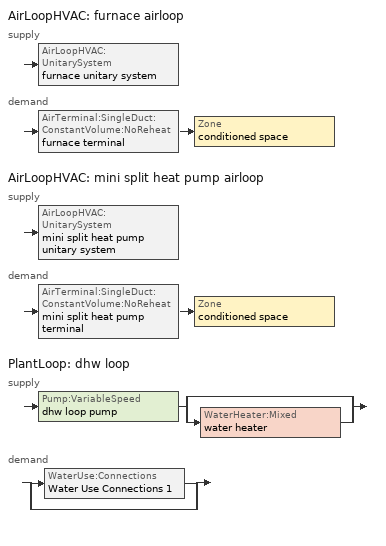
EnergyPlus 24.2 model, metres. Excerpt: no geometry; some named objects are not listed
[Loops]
AirLoopHVAC 'furnace airloop'
 supply: AirLoopHVAC:UnitarySystem 'furnace unitary system'
 demand: AirTerminal:SingleDuct:ConstantVolume:NoReheat 'furnace terminal' > Zone 'conditioned space'
AirLoopHVAC 'mini split heat pump airloop'
 supply: AirLoopHVAC:UnitarySystem 'mini split heat pump unitary system'
 demand: AirTerminal:SingleDuct:ConstantVolume:NoReheat 'mini split heat pump terminal' > Zone 'conditioned space'
PlantLoop 'dhw loop'
 supply: Pump:VariableSpeed 'dhw loop pump' > split
  | bypass
  | WaterHeater:Mixed 'water heater'
 demand: split
  | WaterUse:Connections 'Water Use Connections 1'
  | bypass
[ZoneControl:Thermostat]
conditioned space Thermostat: Zone or ZoneList=conditioned space; Control Type Schedule=conditioned space Thermostat Schedule; Control 1=conditioned space temperature setpoint; Temperature Difference Between Cutout And Setpoint {deltaC}=0
[ThermostatSetpoint:DualSetpoint]
conditioned space temperature setpoint: Heating Setpoint Temperature Schedule=heating setpoint; Cooling Setpoint Temperature Schedule=cooling setpoint
[AirTerminal:SingleDuct:ConstantVolume:NoReheat] Availability Schedule=Always On Discrete
Name | Maximum Air Flow Rate {m3/s}
furnace terminal | 0.432776
mini split heat pump terminal | 0.284584
[Zone equipment]
conditioned space: furnace terminal, mini split heat pump terminal
[AirLoopHVAC] Design Return Air Flow Fraction of Supply Air Flow=1
Name | Design Supply Air Flow Rate {m3/s}
furnace airloop | 0.432776
mini split heat pump airloop | 0.284584
[Sizing:System] Type of Load to Size On=Sensible; Design Outdoor Air Flow Rate {m3/s}=Autosize; Central Heating Maximum System Air Flow Ratio=0.3; Preheat Design Temperature {C}=7; Preheat Design Humidity Ratio {kgWater/kgDryAir}=0.008; Precool Design Temperature {C}=12.8; Precool Design Humidity Ratio {kgWater/kgDryAir}=0.008; Central Cooling Design Supply Air Temperature {C}=12.8; Central Heating Design Supply Air Temperature {C}=16.7; Type of Zone Sum to Use=NonCoincident; 100% Outdoor Air in Cooling=Yes; 100% Outdoor Air in Heating=Yes; Central Cooling Design Supply Air Humidity Ratio {kgWater/kgDryAir}=0.0085; Central Heating Design Supply Air Humidity Ratio {kgWater/kgDryAir}=0.008; Cooling Supply Air Flow Rate Method=DesignDay; Cooling Supply Air Flow Rate {m3/s}=0; Cooling Supply Air Flow Rate Per Floor Area {m3/s-m2}=0.00996765; Cooling Fraction of Autosized Cooling Supply Air Flow Rate=1; Cooling Supply Air Flow Rate Per Unit Cooling Capacity {m3/s-W}=3.94755e-05; Heating Supply Air Flow Rate Method=DesignDay; Heating Supply Air Flow Rate {m3/s}=0; Heating Supply Air Flow Rate Per Floor Area {m3/s-m2}=0.00996765; Heating Fraction of Autosized Heating Supply Air Flow Rate=1; Heating Fraction of Autosized Cooling Supply Air Flow Rate=1; Heating Supply Air Flow Rate Per Unit Heating Capacity {m3/s-W}=3.15882e-05; System Outdoor Air Method=ZoneSum; Zone Maximum Outdoor Air Fraction=1; Cooling Design Capacity Method=CoolingDesignCapacity; Cooling Design Capacity {W}=Autosize; Cooling Design Capacity Per Floor Area {W/m2}=234.7; Fraction of Autosized Cooling Design Capacity=1; Heating Design Capacity Method=HeatingDesignCapacity; Heating Design Capacity {W}=Autosize; Heating Design Capacity Per Floor Area {W/m2}=157; Fraction of Autosized Heating Design Capacity=1; Central Cooling Capacity Control Method=OnOff; Occupant Diversity=Autosize
furnace airloop; mini split heat pump airloop
[AvailabilityManager:Scheduled] Schedule=Always On Discrete
furnace airloop Availability Manager; mini split heat pump airloop Availability Manager
[AirLoopHVAC:UnitarySystem] Control Type=Load; Controlling Zone or Thermostat Location=conditioned space; Dehumidification Control Type=None; Availability Schedule=Always On Discrete; Fan Placement=BlowThrough; DX Heating Coil Sizing Ratio=1; Use DOAS DX Cooling Coil=No; Minimum Supply Air Temperature {C}=2; Latent Load Control=SensibleOnlyLoadControl; Heating Supply Air Flow Rate Method=SupplyAirFlowRate; No Load Supply Air Flow Rate Method=SupplyAirFlowRate; No Load Supply Air Flow Rate {m3/s}=0; No Load Supply Air Flow Rate Control Set To Low Speed=Yes; Maximum Supply Air Temperature {C}=48.8889; Maximum Outdoor Dry-Bulb Temperature for Supplemental Heater Operation {C}=21; Ancillary On-Cycle Electric Power {W}=0; Ancillary Off-Cycle Electric Power {W}=0
Name | Supply Fan | Supply Air Fan Operating Mode Schedule | Heating Coil | Cooling Supply Air Flow Rate Method | Heating Supply Air Flow Rate {m3/s} | Cooling Coil | Cooling Supply Air Flow Rate {m3/s} | Design Specification Multispeed Object
furnace unitary system | furnace supply fan | furnace auto fan schedule | furnace htg coil | None | 0.432776
mini split heat pump unitary system | mini split heat pump supply fan | mini split heat pump auto fan schedule | mini split heat pump htg coil | SupplyAirFlowRate | 0.284584 | mini split heat pump clg coil | 0.284584 | Unitary System Performance Multispeed 1
[Fan:SystemModel] Availability Schedule=Always On Discrete; Speed Control Method=Discrete; Electric Power Minimum Flow Rate Fraction=0.2; Design Pressure Rise {Pa}=500; Motor Efficiency=1; Motor In Air Stream Fraction=1; Design Electric Power Consumption {W}=Autosize; Design Power Sizing Method=PowerPerFlow; Electric Power Per Unit Flow Rate Per Unit Pressure {W/((m3/s)-Pa)}=1.66667; Fan Total Efficiency=0.7; Motor Loss Radiative Fraction=0
Name | Design Maximum Air Flow Rate {m3/s} | Electric Power Per Unit Flow Rate {W/(m3/s)} | Number of Speeds | Speed Flow Fraction 1 | Speed Electric Power Fraction 1 | Speed Flow Fraction 2 | Speed Electric Power Fraction 2 | Speed Flow Fraction 3 | Speed Electric Power Fraction 3 | Speed Flow Fraction 4 | Speed Electric Power Fraction 4
furnace supply fan | 0.432776 | 1059.44 | 1 | 1 | 1
mini split heat pump supply fan | 0.350473 | 148.322 | 4 | 0.20706 | 0.00888 | 0.252 | 0.016 | 0.812 | 0.53539 | 1 | 1
[Coil:Heating:Fuel]
furnace htg coil: Availability Schedule=Always On Discrete; Fuel Type=OtherFuel1; Burner Efficiency=0.5; Nominal Capacity {W}=14711; On Cycle Parasitic Electric Load {W}=0; Off Cycle Parasitic Fuel Load {W}=0
[Coil:Heating:DX:MultiSpeed]
mini split heat pump htg coil: Availability Schedule=Always On Discrete; Minimum Outdoor Dry-Bulb Temperature for Compressor Operation {C}=-20; Crankcase Heater Capacity {W}=50; Maximum Outdoor Dry-Bulb Temperature for Crankcase Heater Operation {C}=10; Defrost Energy Input Ratio Function of Temperature Curve=Defrosteir; Maximum Outdoor Dry-Bulb Temperature for Defrost Operation {C}=4.44444; Defrost Strategy=ReverseCycle; Defrost Control=Timed; Defrost Time Period Fraction=0.058333; Resistive Defrost Heater Capacity {W}=AutoSize; Apply Part Load Fraction to Speeds Greater than 1=No; Fuel Type=Electricity; Region number for Calculating HSPF=4; Number of Speeds=2; Speed Gross Rated Heating Capacity 1 {W}=1644; Speed Gross Rated Heating COP 1 {W/W}=4.6336; Speed Rated Air Flow Rate 1 {m3/s}=0.0882919; Speed Rated Supply Air Fan Power Per Volume Flow Rate 2017 1 {W/(m3/s)}=773.3; Speed Rated Supply Air Fan Power Per Volume Flow Rate 2023 1 {W/(m3/s)}=934.4; Speed Heating Capacity Function of Temperature Curve Name 1=Heat-CAP-fT1; Speed Heating Capacity Function of Flow Fraction Curve Name 1=Heat-CAP-fFF1; Speed Energy Input Ratio Function of Temperature Curve Name 1=Heat-EIR-fT1; Speed Energy Input Ratio Function of Flow Fraction Curve Name 1=Heat-EIR-fFF1; Speed Part Load Fraction Correlation Curve Name 1=Heat-PLF-fPLR1; Speed Rated Waste Heat Fraction of Power Input 1=0.2; Speed Waste Heat Function of Temperature Curve Name 1=ConstantBiquadratic 1; Speed Gross Rated Heating Capacity 2 {W}=6475.14; Speed Gross Rated Heating COP 2 {W/W}=3.29043; Speed Rated Air Flow Rate 2 {m3/s}=0.350364; Speed Rated Supply Air Fan Power Per Volume Flow Rate 2017 2 {W/(m3/s)}=773.3; Speed Rated Supply Air Fan Power Per Volume Flow Rate 2023 2 {W/(m3/s)}=934.4; Speed Heating Capacity Function of Temperature Curve Name 2=Heat-CAP-fT2; Speed Heating Capacity Function of Flow Fraction Curve Name 2=Heat-CAP-fFF2; Speed Energy Input Ratio Function of Temperature Curve Name 2=Heat-EIR-fT2; Speed Energy Input Ratio Function of Flow Fraction Curve Name 2=Heat-EIR-fFF2; Speed Part Load Fraction Correlation Curve Name 2=Heat-PLF-fPLR2; Speed Rated Waste Heat Fraction of Power Input 2=0.2; Speed Waste Heat Function of Temperature Curve Name 2=ConstantBiquadratic 1
[Coil:Cooling:DX:MultiSpeed]
mini split heat pump clg coil: Availability Schedule=Always On Discrete; Condenser Type=AirCooled; Minimum Outdoor Dry-Bulb Temperature for Compressor Operation {C}=-25; Apply Part Load Fraction to Speeds Greater than 1=No; Apply Latent Degradation to Speeds Greater than 1=No; Crankcase Heater Capacity {W}=50; Maximum Outdoor Dry-Bulb Temperature for Crankcase Heater Operation {C}=10; Basin Heater Capacity {W/K}=0; Basin Heater Setpoint Temperature {C}=2; Fuel Type=Electricity; Number of Speeds=2; Speed Gross Rated Total Cooling Capacity 1 {W}=1351.96; Speed Gross Rated Sensible Heat Ratio 1=0.806404; Speed Gross Rated Cooling COP 1 {W/W}=4.9133; Speed Rated Air Flow Rate 1 {m3/s}=0.0725462; Speed Rated Evaporator Fan Power Per Volume Flow Rate 2017 1 {W/(m3/s)}=773.3; Speed Rated Evaporator Fan Power Per Volume Flow Rate 2023 1 {W/(m3/s)}=934.4; Speed Total Cooling Capacity Function of Temperature Curve Name 1=Cool-CAP-fT1; Speed Total Cooling Capacity Function of Flow Fraction Curve Name 1=Cool-CAP-fFF1; Speed Energy Input Ratio Function of Temperature Curve Name 1=Cool-EIR-fT1; Speed Energy Input Ratio Function of Flow Fraction Curve Name 1=Cool-EIR-fFF1; Speed Part Load Fraction Correlation Curve Name 1=Cool-PLF-fPLR1; Speed Nominal Time for Condensate Removal to Begin 1 {s}=1000; Speed Ratio of Initial Moisture Evaporation Rate and Steady State Latent Capacity 1=1.5; Speed Maximum Cycling Rate 1 {cycles/hr}=3; Speed Latent Capacity Time Constant 1 {s}=45; Speed Rated Waste Heat Fraction of Power Input 1=0.2; Speed Waste Heat Function of Temperature Curve Name 1=ConstantBiquadratic; Speed Evaporative Condenser Effectiveness 1=0.9; Speed Evaporative Condenser Air Flow Rate 1 {m3/s}=AutoSize; Speed Rated Evaporative Condenser Pump Power Consumption 1 {W}=AutoSize; Speed Gross Rated Total Cooling Capacity 2 {W}=5327.81; Speed Gross Rated Sensible Heat Ratio 2=0.759942; Speed Gross Rated Cooling COP 2 {W/W}=3.45578; Speed Rated Air Flow Rate 2 {m3/s}=0.284495; Speed Rated Evaporator Fan Power Per Volume Flow Rate 2017 2 {W/(m3/s)}=773.3; Speed Rated Evaporator Fan Power Per Volume Flow Rate 2023 2 {W/(m3/s)}=934.4; Speed Total Cooling Capacity Function of Temperature Curve Name 2=Cool-CAP-fT2; Speed Total Cooling Capacity Function of Flow Fraction Curve Name 2=Cool-CAP-fFF2; Speed Energy Input Ratio Function of Temperature Curve Name 2=Cool-EIR-fT2; Speed Energy Input Ratio Function of Flow Fraction Curve Name 2=Cool-EIR-fFF2; Speed Part Load Fraction Correlation Curve Name 2=Cool-PLF-fPLR2; Speed Nominal Time for Condensate Removal to Begin 2 {s}=1000; Speed Ratio of Initial Moisture Evaporation Rate and Steady State Latent Capacity 2=1.5; Speed Maximum Cycling Rate 2 {cycles/hr}=3; Speed Latent Capacity Time Constant 2 {s}=45; Speed Rated Waste Heat Fraction of Power Input 2=0.2; Speed Waste Heat Function of Temperature Curve Name 2=ConstantBiquadratic; Speed Evaporative Condenser Effectiveness 2=0.9; Speed Evaporative Condenser Air Flow Rate 2 {m3/s}=AutoSize; Speed Rated Evaporative Condenser Pump Power Consumption 2 {W}=AutoSize
[UnitarySystemPerformance:Multispeed]
Unitary System Performance Multispeed 1: Number of Speeds for Heating=2; Number of Speeds for Cooling=2; Single Mode Operation=No; No Load Supply Air Flow Rate Ratio=1; Heating Speed Supply Air Flow Ratio 1=0.310345; Cooling Speed Supply Air Flow Ratio 1=0.255; Heating Speed Supply Air Flow Ratio 2=1.23153; Cooling Speed Supply Air Flow Ratio 2=1
[PlantLoop]
dhw loop: Fluid Type=Water; Plant Equipment Operation Scheme=dhw loop Operation Schemes; Maximum Loop Temperature {C}=100; Minimum Loop Temperature {C}=0; Maximum Loop Flow Rate {m3/s}=0.01; Minimum Loop Flow Rate {m3/s}=0; Plant Loop Volume {m3}=0.003; Load Distribution Scheme=Optimal; Plant Loop Demand Calculation Scheme=SingleSetpoint; Common Pipe Simulation=None
[Sizing:Plant]
dhw loop: Loop Type=Heating; Design Loop Exit Temperature {C}=56; Loop Design Temperature Difference {deltaC}=5.55556; Sizing Option=NonCoincident; Zone Timesteps in Averaging Window=1; Coincident Sizing Factor Mode=None
[Pump:VariableSpeed]
dhw loop pump: Design Maximum Flow Rate {m3/s}=0.01; Design Pump Head {Pa}=1; Design Power Consumption {W}=0; Motor Efficiency=0.85; Fraction of Motor Inefficiencies to Fluid Stream=0; Coefficient 1 of the Part Load Performance Curve=0; Coefficient 2 of the Part Load Performance Curve=1; Coefficient 3 of the Part Load Performance Curve=0; Coefficient 4 of the Part Load Performance Curve=0; Design Minimum Flow Rate {m3/s}=0; Pump Control Type=Intermittent; Skin Loss Radiative Fraction=0.5; Design Power Sizing Method=PowerPerFlowPerPressure; Design Electric Power per Unit Flow Rate {W/(m3/s)}=348701.1; Design Shaft Power per Unit Flow Rate per Unit Head {W/((m3/s)-Pa)}=1.28205; Design Minimum Flow Rate Fraction=0
[WaterHeater:Mixed]
water heater: Tank Volume {m3}=0.170344; Setpoint Temperature Schedule=water heater setpoint; Deadband Temperature Difference {deltaC}=2; Maximum Temperature Limit {C}=99; Heater Control Type=Cycle; Heater Maximum Capacity {W}=11999.8; Heater Minimum Capacity {W}=0; Heater Ignition Minimum Flow Rate {m3/s}=0; Heater Ignition Delay {s}=0; Heater Fuel Type=Electricity; Heater Thermal Efficiency=1; Off Cycle Parasitic Fuel Consumption Rate {W}=0; Off Cycle Parasitic Fuel Type=Electricity; Off Cycle Parasitic Heat Fraction to Tank=0; On Cycle Parasitic Fuel Consumption Rate {W}=0; On Cycle Parasitic Fuel Type=Electricity; On Cycle Parasitic Heat Fraction to Tank=0; Ambient Temperature Indicator=Zone; Ambient Temperature Zone=conditioned space; Off Cycle Loss Coefficient to Ambient Temperature {W/K}=2.90339; Off Cycle Loss Fraction to Zone=1; On Cycle Loss Coefficient to Ambient Temperature {W/K}=2.90339; On Cycle Loss Fraction to Zone=1; Use Side Effectiveness=1; Source Side Effectiveness=1; Use Side Design Flow Rate {m3/s}=Autosize; Source Side Design Flow Rate {m3/s}=Autosize; Indirect Water Heating Recovery Time {hr}=1.5; Source Side Flow Control Mode=IndirectHeatPrimarySetpoint
[WaterHeater:Sizing]
water heater: Design Mode=PeakDraw; Time Storage Can Meet Peak Draw {hr}=0.538503; Time for Tank Recovery {hr}=0; Nominal Tank Volume for Autosizing Plant Connections {m3}=1
[SetpointManager:Scheduled]
Setpoint Manager Scheduled 1: Control Variable=Temperature; Schedule=dhw temp
[WaterUse:Connections]
Water Use Connections 1: Drain Water Heat Exchanger Type=None; Drain Water Heat Exchanger Destination=Plant; Water Use Equipment Name 1=dhw fixtures; Water Use Equipment Name 2=dhw distribution waste; Water Use Equipment Name 3=clothes washer; Water Use Equipment Name 4=dishwasher
[WaterUse:Equipment]
Name | Peak Flow Rate {m3/s} | Flow Rate Fraction Schedule | Target Temperature Schedule
dhw fixtures | 4.47512e-06 | dhw fixtures schedule | mixed water temperature schedule
dhw distribution waste | 1.35667e-06 | dhw fixtures schedule | mixed water temperature schedule
clothes washer | 9.69919e-07 | clothes washer schedule
dishwasher | 2.90872e-07 | dishwasher schedule
[PlantEquipmentOperationSchemes]
dhw loop Operation Schemes: Control Scheme Object Type 1=PlantEquipmentOperation:HeatingLoad; Control Scheme Name 1=dhw loop Heating Operation Scheme; Control Scheme Schedule Name 1=Always On Discrete
[PlantEquipmentOperation:HeatingLoad]
dhw loop Heating Operation Scheme: Load Range Lower Limit 1 {W}=0; Load Range Upper Limit 1 {W}=1000000000; Range Equipment List Name 1=dhw loop Heating Equipment List
[PlantEquipmentList]
dhw loop Heating Equipment List: WaterHeater:Mixed, water heater
[EnergyManagementSystem:GlobalVariable]
furnace_airloop_Fan_RTF
infil_program_Qfan
infil_program_Qinf
mini_split_heat_pump_airloop_Fan_RTF
natural_vent_program_Qnv
natural_vent_program_Qwhf
[EnergyManagementSystem:InternalVariable] Internal Data Type=Fan Maximum Mass Flow Rate
Name | Internal Data Index Key
furnace_airloop_max_sup_fan_mfr | furnace supply fan
mini_split_heat_pump_airloop_max_sup_fan_mfr | mini split heat pump supply fan
[EnergyManagementSystem:Sensor]
Name | Output:Variable or Output:Meter Index Key | Output:Variable or Output:Meter
airflow_gain | infil flow | Infiltration Sensible Heat Gain Energy
airflow_gain_1 | natural vent flow | Infiltration Sensible Heat Gain Energy
airflow_gain_2 | whole house fan flow | Infiltration Sensible Heat Gain Energy
airflow_loss | infil flow | Infiltration Sensible Heat Loss Energy
airflow_loss_1 | natural vent flow | Infiltration Sensible Heat Loss Energy
airflow_loss_2 | whole house fan flow | Infiltration Sensible Heat Loss Energy
clg_load_cond |  | Cooling:EnergyTransfer:Zone:CONDITIONED SPACE
clg_sp_s; clg_sp_s_1 | cooling setpoint | Schedule Value
clothes_dryer_exhaust_0_sch_s | clothes dryer exhaust 0 schedule | Schedule Value
conditioned_space_clg_unmet_s | conditioned space | Zone Cooling Setpoint Not Met Time
conditioned_space_htg_unmet_s | conditioned space | Zone Heating Setpoint Not Met Time
cool_season | cooling season schedule | Schedule Value
dhw_loss | water heater | Water Heater Heat Loss Energy
dhw_rtf | water heater | Water Heater Runtime Fraction
fridge_tin_s; tin_s; tin_s_1 | conditioned space | Zone Mean Air Temperature
furnace_airloop_Fan_RTF_s | furnace supply fan | Fan Runtime Fraction
furnace_htg_coil_s | furnace htg coil | Heating Coil Heating Energy
furnace_supply_fan_s | furnace supply fan | Fan Electricity Energy
htg_load_cond |  | Heating:EnergyTransfer:Zone:CONDITIONED SPACE
htg_sp_s; htg_sp_s_1 | heating setpoint | Schedule Value
ig_ee_conv | clothes dryer | Electric Equipment Convective Heating Energy
ig_ee_conv_1 | clothes washer | Electric Equipment Convective Heating Energy
ig_ee_conv_2 | cooking range | Electric Equipment Convective Heating Energy
ig_ee_conv_3 | dishwasher | Electric Equipment Convective Heating Energy
ig_ee_conv_4 | fridge | Electric Equipment Convective Heating Energy
ig_ee_conv_5 | misc plug loads | Electric Equipment Convective Heating Energy
ig_ee_conv_6 | whole house fan | Electric Equipment Convective Heating Energy
ig_ee_rad | clothes dryer | Electric Equipment Radiant Heating Energy
ig_ee_rad_1 | clothes washer | Electric Equipment Radiant Heating Energy
ig_ee_rad_2 | cooking range | Electric Equipment Radiant Heating Energy
ig_ee_rad_3 | dishwasher | Electric Equipment Radiant Heating Energy
ig_ee_rad_4 | fridge | Electric Equipment Radiant Heating Energy
ig_ee_rad_5 | misc plug loads | Electric Equipment Radiant Heating Energy
ig_ee_rad_6 | whole house fan | Electric Equipment Radiant Heating Energy
ig_lgt_conv | interior lighting | Lights Convective Heating Energy
ig_lgt_rad | interior lighting | Lights Radiant Heating Energy
ig_lgt_vis | interior lighting | Lights Visible Radiation Heating Energy
ig_oe_conv | clothes dryer 1 | Other Equipment Convective Heating Energy
ig_oe_conv_1 | cooking range 1 | Other Equipment Convective Heating Energy
ig_oe_conv_2 | general water use latent | Other Equipment Convective Heating Energy
ig_oe_conv_3 | general water use sensible | Other Equipment Convective Heating Energy
ig_oe_conv_4 | water heater energy adjustment1 | Other Equipment Convective Heating Energy
ig_oe_rad | clothes dryer 1 | Other Equipment Radiant Heating Energy
ig_oe_rad_1 | cooking range 1 | Other Equipment Radiant Heating Energy
ig_oe_rad_2 | general water use latent | Other Equipment Radiant Heating Energy
ig_oe_rad_3 | general water use sensible | Other Equipment Radiant Heating Energy
ig_oe_rad_4 | water heater energy adjustment1 | Other Equipment Radiant Heating Energy
ig_ppl_conv | occupants | People Convective Heating Energy
ig_ppl_rad | occupants | People Radiant Heating Energy
im_conv | furniture mass conditioned space 1 | Surface Inside Face Convection Heat Gain Energy
im_conv_1 | partition wall mass | Surface Inside Face Convection Heat Gain Energy
im_ig | furniture mass conditioned space 1 | Surface Inside Face Internal Gains Radiation Heat Gain Energy
im_ig_1 | partition wall mass | Surface Inside Face Internal Gains Radiation Heat Gain Energy
im_lgt | furniture mass conditioned space 1 | Surface Inside Face Lights Radiation Heat Gain Energy
im_lgt_1 | partition wall mass | Surface Inside Face Lights Radiation Heat Gain Energy
im_sol | furniture mass conditioned space 1 | Surface Inside Face Solar Radiation Heat Gain Energy
im_sol_1 | partition wall mass | Surface Inside Face Solar Radiation Heat Gain Energy
im_surf | furniture mass conditioned space 1 | Surface Inside Face Net Surface Thermal Radiation Heat Gain Energy
im_surf_1 | partition wall mass | Surface Inside Face Net Surface Thermal Radiation Heat Gain Energy
mech_vent_bath_fan_0_sch_s | mech vent bath fan 0 schedule | Schedule Value
mini_split_heat_pump_airloop_Fan_RTF_s | mini split heat pump supply fan | Fan Runtime Fraction Speed 1
mini_split_heat_pump_airloop_Fan_RTF_s_1 | mini split heat pump supply fan | Fan Runtime Fraction Speed 2
mini_split_heat_pump_airloop_Fan_RTF_s_2 | mini split heat pump supply fan | Fan Runtime Fraction Speed 3
mini_split_heat_pump_airloop_Fan_RTF_s_3 | mini split heat pump supply fan | Fan Runtime Fraction Speed 4
mini_split_heat_pump_clg_coil_s | mini split heat pump clg coil | Cooling Coil Total Cooling Energy
mini_split_heat_pump_htg_coil_s | mini split heat pump htg coil | Heating Coil Heating Energy
mini_split_heat_pump_supply_fan_s | mini split heat pump supply fan | Fan Electricity Energy
mv_conv | mech vent bath fan 0 | Electric Equipment Convective Heating Energy
mv_conv_1 | mech vent house fan | Electric Equipment Convective Heating Energy
mv_conv_2 | mech vent house fan cfis | Electric Equipment Convective Heating Energy
mv_conv_3 | mech vent house fan latent load | Other Equipment Convective Heating Energy
mv_conv_4 | mech vent house fan sensible load | Other Equipment Convective Heating Energy
mv_rad | mech vent bath fan 0 | Electric Equipment Radiant Heating Energy
mv_rad_1 | mech vent house fan | Electric Equipment Radiant Heating Energy
mv_rad_2 | mech vent house fan cfis | Electric Equipment Radiant Heating Energy
mv_rad_3 | mech vent house fan latent load | Other Equipment Radiant Heating Energy
mv_rad_4 | mech vent house fan sensible load | Other Equipment Radiant Heating Energy
natural_vent_s | natural vent schedule | Schedule Value
out_pb_s |  | Site Outdoor Air Barometric Pressure
out_wt_s |  | Site Outdoor Air Humidity Ratio
site_vw_s |  | Site Wind Speed
ss_back_out | Window1 | Surface Window Shortwave from Zone Back Out Window Heat Transfer Rate
ss_back_out_1 | Window10 | Surface Window Shortwave from Zone Back Out Window Heat Transfer Rate
ss_back_out_10 | Window9 | Surface Window Shortwave from Zone Back Out Window Heat Transfer Rate
ss_back_out_2 | Window11 | Surface Window Shortwave from Zone Back Out Window Heat Transfer Rate
ss_back_out_3 | Window13 | Surface Window Shortwave from Zone Back Out Window Heat Transfer Rate
ss_back_out_4 | Window2 | Surface Window Shortwave from Zone Back Out Window Heat Transfer Rate
ss_back_out_5 | Window3 | Surface Window Shortwave from Zone Back Out Window Heat Transfer Rate
ss_back_out_6 | Window4 | Surface Window Shortwave from Zone Back Out Window Heat Transfer Rate
ss_back_out_7 | Window5 | Surface Window Shortwave from Zone Back Out Window Heat Transfer Rate
ss_back_out_8 | Window6 | Surface Window Shortwave from Zone Back Out Window Heat Transfer Rate
ss_back_out_9 | Window7 | Surface Window Shortwave from Zone Back Out Window Heat Transfer Rate
ss_conv | Door1 | Surface Inside Face Convection Heat Gain Energy
ss_conv_1 | Door3 | Surface Inside Face Convection Heat Gain Energy
ss_conv_10 | Window6 | Surface Inside Face Convection Heat Gain Energy
ss_conv_11 | Window7 | Surface Inside Face Convection Heat Gain Energy
ss_conv_12 | Window9 | Surface Inside Face Convection Heat Gain Energy
ss_conv_2 | Window1 | Surface Inside Face Convection Heat Gain Energy
ss_conv_3 | Window10 | Surface Inside Face Convection Heat Gain Energy
ss_conv_4 | Window11 | Surface Inside Face Convection Heat Gain Energy
ss_conv_5 | Window13 | Surface Inside Face Convection Heat Gain Energy
ss_conv_6 | Window2 | Surface Inside Face Convection Heat Gain Energy
ss_conv_7 | Window3 | Surface Inside Face Convection Heat Gain Energy
ss_conv_8 | Window4 | Surface Inside Face Convection Heat Gain Energy
ss_conv_9 | Window5 | Surface Inside Face Convection Heat Gain Energy
ss_ig | Door1 | Surface Inside Face Internal Gains Radiation Heat Gain Energy
ss_ig_1 | Door3 | Surface Inside Face Internal Gains Radiation Heat Gain Energy
ss_ig_10 | Window6 | Surface Inside Face Internal Gains Radiation Heat Gain Energy
ss_ig_11 | Window7 | Surface Inside Face Internal Gains Radiation Heat Gain Energy
ss_ig_12 | Window9 | Surface Inside Face Internal Gains Radiation Heat Gain Energy
ss_ig_2 | Window1 | Surface Inside Face Internal Gains Radiation Heat Gain Energy
ss_ig_3 | Window10 | Surface Inside Face Internal Gains Radiation Heat Gain Energy
ss_ig_4 | Window11 | Surface Inside Face Internal Gains Radiation Heat Gain Energy
ss_ig_5 | Window13 | Surface Inside Face Internal Gains Radiation Heat Gain Energy
ss_ig_6 | Window2 | Surface Inside Face Internal Gains Radiation Heat Gain Energy
ss_ig_7 | Window3 | Surface Inside Face Internal Gains Radiation Heat Gain Energy
ss_ig_8 | Window4 | Surface Inside Face Internal Gains Radiation Heat Gain Energy
ss_ig_9 | Window5 | Surface Inside Face Internal Gains Radiation Heat Gain Energy
ss_lgt | Door1 | Surface Inside Face Lights Radiation Heat Gain Energy
ss_lgt_1 | Door3 | Surface Inside Face Lights Radiation Heat Gain Energy
ss_sol | Door1 | Surface Inside Face Solar Radiation Heat Gain Energy
ss_sol_1 | Door3 | Surface Inside Face Solar Radiation Heat Gain Energy
ss_surf | Door1 | Surface Inside Face Net Surface Thermal Radiation Heat Gain Energy
ss_surf_1 | Door3 | Surface Inside Face Net Surface Thermal Radiation Heat Gain Energy
ss_surf_10 | Window6 | Surface Inside Face Net Surface Thermal Radiation Heat Gain Energy
ss_surf_11 | Window7 | Surface Inside Face Net Surface Thermal Radiation Heat Gain Energy
ss_surf_12 | Window9 | Surface Inside Face Net Surface Thermal Radiation Heat Gain Energy
ss_surf_2 | Window1 | Surface Inside Face Net Surface Thermal Radiation Heat Gain Energy
ss_surf_3 | Window10 | Surface Inside Face Net Surface Thermal Radiation Heat Gain Energy
ss_surf_4 | Window11 | Surface Inside Face Net Surface Thermal Radiation Heat Gain Energy
ss_surf_5 | Window13 | Surface Inside Face Net Surface Thermal Radiation Heat Gain Energy
ss_surf_6 | Window2 | Surface Inside Face Net Surface Thermal Radiation Heat Gain Energy
ss_surf_7 | Window3 | Surface Inside Face Net Surface Thermal Radiation Heat Gain Energy
ss_surf_8 | Window4 | Surface Inside Face Net Surface Thermal Radiation Heat Gain Energy
ss_surf_9 | Window5 | Surface Inside Face Net Surface Thermal Radiation Heat Gain Energy
ss_trans_in | Window1 | Surface Window Transmitted Solar Radiation Rate
ss_trans_in_1 | Window10 | Surface Window Transmitted Solar Radiation Rate
ss_trans_in_10 | Window9 | Surface Window Transmitted Solar Radiation Rate
ss_trans_in_2 | Window11 | Surface Window Transmitted Solar Radiation Rate
ss_trans_in_3 | Window13 | Surface Window Transmitted Solar Radiation Rate
ss_trans_in_4 | Window2 | Surface Window Transmitted Solar Radiation Rate
ss_trans_in_5 | Window3 | Surface Window Transmitted Solar Radiation Rate
ss_trans_in_6 | Window4 | Surface Window Transmitted Solar Radiation Rate
ss_trans_in_7 | Window5 | Surface Window Transmitted Solar Radiation Rate
ss_trans_in_8 | Window6 | Surface Window Transmitted Solar Radiation Rate
ss_trans_in_9 | Window7 | Surface Window Transmitted Solar Radiation Rate
ss_trans_out | Window1 | Surface Inside Face Initial Transmitted Diffuse Transmitted Out Window Solar Radiation Rate
ss_trans_out_1 | Window10 | Surface Inside Face Initial Transmitted Diffuse Transmitted Out Window Solar Radiation Rate
ss_trans_out_10 | Window9 | Surface Inside Face Initial Transmitted Diffuse Transmitted Out Window Solar Radiation Rate
ss_trans_out_2 | Window11 | Surface Inside Face Initial Transmitted Diffuse Transmitted Out Window Solar Radiation Rate
ss_trans_out_3 | Window13 | Surface Inside Face Initial Transmitted Diffuse Transmitted Out Window Solar Radiation Rate
ss_trans_out_4 | Window2 | Surface Inside Face Initial Transmitted Diffuse Transmitted Out Window Solar Radiation Rate
ss_trans_out_5 | Window3 | Surface Inside Face Initial Transmitted Diffuse Transmitted Out Window Solar Radiation Rate
ss_trans_out_6 | Window4 | Surface Inside Face Initial Transmitted Diffuse Transmitted Out Window Solar Radiation Rate
ss_trans_out_7 | Window5 | Surface Inside Face Initial Transmitted Diffuse Transmitted Out Window Solar Radiation Rate
ss_trans_out_8 | Window6 | Surface Inside Face Initial Transmitted Diffuse Transmitted Out Window Solar Radiation Rate
ss_trans_out_9 | Window7 | Surface Inside Face Initial Transmitted Diffuse Transmitted Out Window Solar Radiation Rate
s_conv | Floor1 | Surface Inside Face Convection Heat Gain Energy
s_conv_1 | FoundationWall1 | Surface Inside Face Convection Heat Gain Energy
s_conv_10 | RimJoist2:270 | Surface Inside Face Convection Heat Gain Energy
s_conv_11 | RimJoist2:90 | Surface Inside Face Convection Heat Gain Energy
s_conv_12 | Slab1 | Surface Inside Face Convection Heat Gain Energy
s_conv_13 | Slab2 | Surface Inside Face Convection Heat Gain Energy
s_conv_14 | Wall1:0 | Surface Inside Face Convection Heat Gain Energy
s_conv_15 | Wall1:180 | Surface Inside Face Convection Heat Gain Energy
s_conv_16 | Wall1:270 | Surface Inside Face Convection Heat Gain Energy
s_conv_17 | Wall1:90 | Surface Inside Face Convection Heat Gain Energy
s_conv_18 | Wall2:0 | Surface Inside Face Convection Heat Gain Energy
s_conv_19 | Wall2:180 | Surface Inside Face Convection Heat Gain Energy
s_conv_2 | inferred conditioned ceiling | Surface Inside Face Convection Heat Gain Energy
s_conv_20 | Wall2:270 | Surface Inside Face Convection Heat Gain Energy
s_conv_21 | Wall2:90 | Surface Inside Face Convection Heat Gain Energy
s_conv_22 | Wall3:0 | Surface Inside Face Convection Heat Gain Energy
s_conv_23 | Wall3:180 | Surface Inside Face Convection Heat Gain Energy
s_conv_24 | Wall3:270 | Surface Inside Face Convection Heat Gain Energy
s_conv_25 | Wall3:90 | Surface Inside Face Convection Heat Gain Energy
s_conv_3 | inferred conditioned floor | Surface Inside Face Convection Heat Gain Energy
s_conv_4 | RimJoist1:0 | Surface Inside Face Convection Heat Gain Energy
s_conv_5 | RimJoist1:180 | Surface Inside Face Convection Heat Gain Energy
s_conv_6 | RimJoist1:270 | Surface Inside Face Convection Heat Gain Energy
s_conv_7 | RimJoist1:90 | Surface Inside Face Convection Heat Gain Energy
s_conv_8 | RimJoist2:0 | Surface Inside Face Convection Heat Gain Energy
s_conv_9 | RimJoist2:180 | Surface Inside Face Convection Heat Gain Energy
s_ig | Floor1 | Surface Inside Face Internal Gains Radiation Heat Gain Energy
s_ig_1 | FoundationWall1 | Surface Inside Face Internal Gains Radiation Heat Gain Energy
s_ig_10 | RimJoist2:270 | Surface Inside Face Internal Gains Radiation Heat Gain Energy
s_ig_11 | RimJoist2:90 | Surface Inside Face Internal Gains Radiation Heat Gain Energy
s_ig_12 | Slab1 | Surface Inside Face Internal Gains Radiation Heat Gain Energy
s_ig_13 | Slab2 | Surface Inside Face Internal Gains Radiation Heat Gain Energy
s_ig_14 | Wall1:0 | Surface Inside Face Internal Gains Radiation Heat Gain Energy
s_ig_15 | Wall1:180 | Surface Inside Face Internal Gains Radiation Heat Gain Energy
s_ig_16 | Wall1:270 | Surface Inside Face Internal Gains Radiation Heat Gain Energy
s_ig_17 | Wall1:90 | Surface Inside Face Internal Gains Radiation Heat Gain Energy
s_ig_18 | Wall2:0 | Surface Inside Face Internal Gains Radiation Heat Gain Energy
s_ig_19 | Wall2:180 | Surface Inside Face Internal Gains Radiation Heat Gain Energy
s_ig_2 | inferred conditioned ceiling | Surface Inside Face Internal Gains Radiation Heat Gain Energy
s_ig_20 | Wall2:270 | Surface Inside Face Internal Gains Radiation Heat Gain Energy
s_ig_21 | Wall2:90 | Surface Inside Face Internal Gains Radiation Heat Gain Energy
s_ig_22 | Wall3:0 | Surface Inside Face Internal Gains Radiation Heat Gain Energy
s_ig_23 | Wall3:180 | Surface Inside Face Internal Gains Radiation Heat Gain Energy
s_ig_24 | Wall3:270 | Surface Inside Face Internal Gains Radiation Heat Gain Energy
s_ig_25 | Wall3:90 | Surface Inside Face Internal Gains Radiation Heat Gain Energy
s_ig_3 | inferred conditioned floor | Surface Inside Face Internal Gains Radiation Heat Gain Energy
s_ig_4 | RimJoist1:0 | Surface Inside Face Internal Gains Radiation Heat Gain Energy
s_ig_5 | RimJoist1:180 | Surface Inside Face Internal Gains Radiation Heat Gain Energy
s_ig_6 | RimJoist1:270 | Surface Inside Face Internal Gains Radiation Heat Gain Energy
s_ig_7 | RimJoist1:90 | Surface Inside Face Internal Gains Radiation Heat Gain Energy
s_ig_8 | RimJoist2:0 | Surface Inside Face Internal Gains Radiation Heat Gain Energy
s_ig_9 | RimJoist2:180 | Surface Inside Face Internal Gains Radiation Heat Gain Energy
s_lgt | Floor1 | Surface Inside Face Lights Radiation Heat Gain Energy
s_lgt_1 | FoundationWall1 | Surface Inside Face Lights Radiation Heat Gain Energy
s_lgt_10 | RimJoist2:270 | Surface Inside Face Lights Radiation Heat Gain Energy
s_lgt_11 | RimJoist2:90 | Surface Inside Face Lights Radiation Heat Gain Energy
s_lgt_12 | Slab1 | Surface Inside Face Lights Radiation Heat Gain Energy
s_lgt_13 | Slab2 | Surface Inside Face Lights Radiation Heat Gain Energy
s_lgt_14 | Wall1:0 | Surface Inside Face Lights Radiation Heat Gain Energy
s_lgt_15 | Wall1:180 | Surface Inside Face Lights Radiation Heat Gain Energy
s_lgt_16 | Wall1:270 | Surface Inside Face Lights Radiation Heat Gain Energy
s_lgt_17 | Wall1:90 | Surface Inside Face Lights Radiation Heat Gain Energy
s_lgt_18 | Wall2:0 | Surface Inside Face Lights Radiation Heat Gain Energy
s_lgt_19 | Wall2:180 | Surface Inside Face Lights Radiation Heat Gain Energy
s_lgt_2 | inferred conditioned ceiling | Surface Inside Face Lights Radiation Heat Gain Energy
s_lgt_20 | Wall2:270 | Surface Inside Face Lights Radiation Heat Gain Energy
s_lgt_21 | Wall2:90 | Surface Inside Face Lights Radiation Heat Gain Energy
s_lgt_22 | Wall3:0 | Surface Inside Face Lights Radiation Heat Gain Energy
s_lgt_23 | Wall3:180 | Surface Inside Face Lights Radiation Heat Gain Energy
s_lgt_24 | Wall3:270 | Surface Inside Face Lights Radiation Heat Gain Energy
s_lgt_25 | Wall3:90 | Surface Inside Face Lights Radiation Heat Gain Energy
s_lgt_3 | inferred conditioned floor | Surface Inside Face Lights Radiation Heat Gain Energy
s_lgt_4 | RimJoist1:0 | Surface Inside Face Lights Radiation Heat Gain Energy
s_lgt_5 | RimJoist1:180 | Surface Inside Face Lights Radiation Heat Gain Energy
s_lgt_6 | RimJoist1:270 | Surface Inside Face Lights Radiation Heat Gain Energy
s_lgt_7 | RimJoist1:90 | Surface Inside Face Lights Radiation Heat Gain Energy
s_lgt_8 | RimJoist2:0 | Surface Inside Face Lights Radiation Heat Gain Energy
s_lgt_9 | RimJoist2:180 | Surface Inside Face Lights Radiation Heat Gain Energy
s_sol | Floor1 | Surface Inside Face Solar Radiation Heat Gain Energy
s_sol_1 | FoundationWall1 | Surface Inside Face Solar Radiation Heat Gain Energy
s_sol_10 | RimJoist2:270 | Surface Inside Face Solar Radiation Heat Gain Energy
s_sol_11 | RimJoist2:90 | Surface Inside Face Solar Radiation Heat Gain Energy
s_sol_12 | Slab1 | Surface Inside Face Solar Radiation Heat Gain Energy
s_sol_13 | Slab2 | Surface Inside Face Solar Radiation Heat Gain Energy
s_sol_14 | Wall1:0 | Surface Inside Face Solar Radiation Heat Gain Energy
s_sol_15 | Wall1:180 | Surface Inside Face Solar Radiation Heat Gain Energy
s_sol_16 | Wall1:270 | Surface Inside Face Solar Radiation Heat Gain Energy
s_sol_17 | Wall1:90 | Surface Inside Face Solar Radiation Heat Gain Energy
s_sol_18 | Wall2:0 | Surface Inside Face Solar Radiation Heat Gain Energy
s_sol_19 | Wall2:180 | Surface Inside Face Solar Radiation Heat Gain Energy
s_sol_2 | inferred conditioned ceiling | Surface Inside Face Solar Radiation Heat Gain Energy
s_sol_20 | Wall2:270 | Surface Inside Face Solar Radiation Heat Gain Energy
s_sol_21 | Wall2:90 | Surface Inside Face Solar Radiation Heat Gain Energy
s_sol_22 | Wall3:0 | Surface Inside Face Solar Radiation Heat Gain Energy
s_sol_23 | Wall3:180 | Surface Inside Face Solar Radiation Heat Gain Energy
s_sol_24 | Wall3:270 | Surface Inside Face Solar Radiation Heat Gain Energy
s_sol_25 | Wall3:90 | Surface Inside Face Solar Radiation Heat Gain Energy
s_sol_3 | inferred conditioned floor | Surface Inside Face Solar Radiation Heat Gain Energy
s_sol_4 | RimJoist1:0 | Surface Inside Face Solar Radiation Heat Gain Energy
s_sol_5 | RimJoist1:180 | Surface Inside Face Solar Radiation Heat Gain Energy
s_sol_6 | RimJoist1:270 | Surface Inside Face Solar Radiation Heat Gain Energy
s_sol_7 | RimJoist1:90 | Surface Inside Face Solar Radiation Heat Gain Energy
s_sol_8 | RimJoist2:0 | Surface Inside Face Solar Radiation Heat Gain Energy
s_sol_9 | RimJoist2:180 | Surface Inside Face Solar Radiation Heat Gain Energy
s_surf | Floor1 | Surface Inside Face Net Surface Thermal Radiation Heat Gain Energy
s_surf_1 | FoundationWall1 | Surface Inside Face Net Surface Thermal Radiation Heat Gain Energy
s_surf_10 | RimJoist2:270 | Surface Inside Face Net Surface Thermal Radiation Heat Gain Energy
s_surf_11 | RimJoist2:90 | Surface Inside Face Net Surface Thermal Radiation Heat Gain Energy
s_surf_12 | Slab1 | Surface Inside Face Net Surface Thermal Radiation Heat Gain Energy
s_surf_13 | Slab2 | Surface Inside Face Net Surface Thermal Radiation Heat Gain Energy
s_surf_14 | Wall1:0 | Surface Inside Face Net Surface Thermal Radiation Heat Gain Energy
s_surf_15 | Wall1:180 | Surface Inside Face Net Surface Thermal Radiation Heat Gain Energy
s_surf_16 | Wall1:270 | Surface Inside Face Net Surface Thermal Radiation Heat Gain Energy
s_surf_17 | Wall1:90 | Surface Inside Face Net Surface Thermal Radiation Heat Gain Energy
s_surf_18 | Wall2:0 | Surface Inside Face Net Surface Thermal Radiation Heat Gain Energy
s_surf_19 | Wall2:180 | Surface Inside Face Net Surface Thermal Radiation Heat Gain Energy
s_surf_2 | inferred conditioned ceiling | Surface Inside Face Net Surface Thermal Radiation Heat Gain Energy
s_surf_20 | Wall2:270 | Surface Inside Face Net Surface Thermal Radiation Heat Gain Energy
s_surf_21 | Wall2:90 | Surface Inside Face Net Surface Thermal Radiation Heat Gain Energy
s_surf_22 | Wall3:0 | Surface Inside Face Net Surface Thermal Radiation Heat Gain Energy
s_surf_23 | Wall3:180 | Surface Inside Face Net Surface Thermal Radiation Heat Gain Energy
s_surf_24 | Wall3:270 | Surface Inside Face Net Surface Thermal Radiation Heat Gain Energy
s_surf_25 | Wall3:90 | Surface Inside Face Net Surface Thermal Radiation Heat Gain Energy
s_surf_3 | inferred conditioned floor | Surface Inside Face Net Surface Thermal Radiation Heat Gain Energy
s_surf_4 | RimJoist1:0 | Surface Inside Face Net Surface Thermal Radiation Heat Gain Energy
s_surf_5 | RimJoist1:180 | Surface Inside Face Net Surface Thermal Radiation Heat Gain Energy
s_surf_6 | RimJoist1:270 | Surface Inside Face Net Surface Thermal Radiation Heat Gain Energy
s_surf_7 | RimJoist1:90 | Surface Inside Face Net Surface Thermal Radiation Heat Gain Energy
s_surf_8 | RimJoist2:0 | Surface Inside Face Net Surface Thermal Radiation Heat Gain Energy
s_surf_9 | RimJoist2:180 | Surface Inside Face Net Surface Thermal Radiation Heat Gain Energy
tout_db; tout_db_1 | Environment | Site Outdoor Air Drybulb Temperature
tout_s | conditioned space | Zone Outdoor Air Drybulb Temperature
water_heater_energy | water heater | Water Heater Electricity Rate
water_heater_off_cycle_parasitic | water heater | Water Heater Off Cycle Parasitic Electricity Rate
water_heater_on_cycle_parasitic | water heater | Water Heater On Cycle Parasitic Electricity Rate
win_s | conditioned space | Zone Air Humidity Ratio
[EnergyManagementSystem:Actuator]
Name | Actuated Component Unique | Actuated Component Type | Actuated Component Control Type
fridge_schedule_act | fridge schedule | Schedule:Constant | Schedule Value
infil_flow_act | infil flow | Zone Infiltration | Air Exchange Flow Rate
mech_vent_house_fan_cfis_act | mech vent house fan cfis | ElectricEquipment | Electricity Rate
mech_vent_house_fan_latent_load_act | mech vent house fan latent load | OtherEquipment | Power Level
mech_vent_house_fan_sensible_load_act | mech vent house fan sensible load | OtherEquipment | Power Level
mini_split_heat_pump_supply_fan_pressure_rise_act | mini split heat pump supply fan | Fan | Fan Pressure Rise
mini_split_heat_pump_supply_fan_total_efficiency_act | mini split heat pump supply fan | Fan | Fan Total Efficiency
natural_vent_flow_act | natural vent flow | Zone Infiltration | Air Exchange Flow Rate
Sequential_Fraction_Schedule_act | Sequential Fraction Schedule | Schedule:Constant | Schedule Value
water_heater_ec_adj_act | water heater energy adjustment1 | OtherEquipment | Power Level
whole_house_fan_act | whole house fan | ElectricEquipment | Electricity Rate
whole_house_fan_flow_act | whole house fan flow | Zone Infiltration | Air Exchange Flow Rate
whole_house_fan_mix_act | whole house fan mix | ZoneMixing | Air Exchange Flow Rate
[EnergyManagementSystem:Program]
fridge_schedule_program: Set Tin = fridge_tin_s*(9.0/5.0)+32.0; Set fridge_schedule_act = 0; If (Hour == 0); Set fridge_schedule_act = (-0.487+0.019*Tin); ElseIf (Hour == 1); Set fridge_schedule_act = (-0.34+0.016*Tin); ElseIf (Hour == 2); Set fridge_schedule_act = (-0.37+0.017*Tin); ElseIf (Hour == 3); Set fridge_schedule_act = (-0.361+0.016*Tin); ElseIf (Hour == 4); Set fridge_schedule_act = (-0.515+0.018*Tin); ElseIf (Hour == 5); Set fridge_schedule_act = (-0.684+0.021*Tin); ElseIf (Hour == 6); Set fridge_schedule_act = (-0.471+0.019*Tin); ElseIf (Hour == 7); Set fridge_schedule_act = (-0.159+0.015*Tin); ElseIf (Hour == 8); Set fridge_schedule_act = (-0.079+0.015*Tin); ElseIf (Hour == 9); Set fridge_schedule_act = (-0.417+0.019*Tin); ElseIf (Hour == 10); Set fridge_schedule_act = (-0.411+0.018*Tin); ElseIf (Hour == 11); Set fridge_schedule_act = (-0.386+0.018*Tin); ElseIf (Hour == 12); Set fridge_schedule_act = (-0.24+0.016*Tin); ElseIf (Hour == 13); Set fridge_schedule_act = (-0.314+0.017*Tin); ElseIf (Hour == 14); Set fridge_schedule_act = (-0.16+0.015*Tin); ElseIf (Hour == 15); Set fridge_schedule_act = (-0.121+0.015*Tin); ElseIf (Hour == 16); Set fridge_schedule_act = (-0.469+0.02*Tin); ElseIf (Hour == 17); Set fridge_schedule_act = (-0.412+0.02*Tin); ElseIf (Hour == 18); Set fridge_schedule_act = (-0.091+0.017*Tin); ElseIf (Hour == 19); Set fridge_schedule_act = (0.077+0.014*Tin); ElseIf (Hour == 20); Set fridge_schedule_act = (-0.118+0.016*Tin); ElseIf (Hour == 21); Set fridge_schedule_act = (-0.247+0.017*Tin); ElseIf (Hour == 22); Set fridge_schedule_act = (-0.445+0.019*Tin); ElseIf (Hour == 23); Set fridge_schedule_act = (-0.544+0.02*Tin); EndIf
furnace_supply_fan_disaggregate_program: Set furnace_supply_fan_backup_htg = 0; If furnace_htg_coil_s > 0; Set furnace_supply_fan_backup_htg = furnace_supply_fan_s; EndIf
infil_program: Set p_m = 0.14; Set p_s = 0.22; Set s_m = 270; Set s_s = 370; Set z_m = 9.99744; Set z_s = 2.859612530304319; Set f_t = (((s_m/z_m)^p_m)*((z_s/s_s)^p_s)); Set Tdiff = tin_s-tout_s; Set dT = @Abs Tdiff; Set c = 0.1151; Set Cs = 0.0738; Set Cw = 0.1513; Set n = 0.65; Set sft = (f_t*0.54); Set temp1 = ((c*Cw)*((sft*site_vw_s)^(2*n)))^2; Set Qinf = (((c*Cs*(dT^n))^2)+temp1)^0.5; Set Qinf = (@Max Qinf 0); Set mech_vent_house_fan_sensible_load_act = 0.0; Set mech_vent_house_fan_latent_load_act = 0.0; Set OASupInPb = out_pb_s; Set OASupInTemp = tout_s; Set OASupInW = out_wt_s; Set OASupRho = (@RhoAirFnPbTdbW OASupInPb OASupInTemp OASupInW); Set OASupCp = (@CpAirFnW OASupInW); Set OASupInEnth = (@HFnTdbW OASupInTemp OASupInW); Set ZoneTemp = tin_s; Set ZoneW = win_s; Set ZoneCp = (@CpAirFnW ZoneW); Set ZoneAirEnth = (@HFnTdbW ZoneTemp ZoneW); Set mech_vent_house_fan_cfis_act = 0.0; Set QWHV_cfis_sup = 0.0; Set QWHV_cfis_suppl_sup = 0.0; Set QWHV_cfis_suppl_exh = 0.0; Set Qrange = 0; Set Qbath = 0; Set Qbath = Qbath + 0.066 * mech_vent_bath_fan_0_sch_s; Set Qdryer = 0; Set Qdryer = Qdryer + 0.00308 * clothes_dryer_exhaust_0_sch_s; Set QWHV_sup = 0.0; Set QWHV_exh = 0.0; Set Qsupply = QWHV_sup + QWHV_cfis_sup + QWHV_cfis_suppl_sup; Set Qexhaust = Qrange + Qbath + Qdryer + QWHV_exh + QWHV_cfis_suppl_exh; Set Qfan = (@Max Qexhaust Qsupply); Set Qducts = 0; If Qducts < 0; Set Qsupply = Qsupply - Qducts; Else; Set Qexhaust = Qexhaust + Qducts; EndIf; Set Qfan_with_ducts = (@Max Qexhaust Qsupply); Set Qimb = (@Abs (Qsupply - Qexhaust)); If Qinf + Qimb > 0; Set Qtot = Qfan_with_ducts + (Qinf^2) / (Qinf + Qimb); Else; Set Qtot = Qfan_with_ducts; EndIf; Set Qinf_adj = Qtot - Qfan; Set infil_flow_act = Qinf_adj; Set infil_program_Qinf = Qinf_adj; Set infil_program_Qfan = Qfan; Set Qload = Qfan; Set Effectiveness_Sens = 0.0; Set Effectiveness_Lat = 0.0; Set Fan_MFR = Qload * OASupRho; Set ZoneInEnth = OASupInEnth; Set ZoneInTemp = OASupInTemp; Set FanTotalToCond = Fan_MFR * (ZoneInEnth - ZoneAirEnth); Set FanSensToCond = Fan_MFR * ZoneCp * (ZoneInTemp - ZoneTemp); Set FanLatToCond = FanTotalToCond - FanSensToCond; Set mech_vent_house_fan_sensible_load_act = mech_vent_house_fan_sensible_load_act + FanSensToCond; Set mech_vent_house_fan_latent_load_act = mech_vent_house_fan_latent_load_act + FanLatToCond
mini_split_heat_pump_supply_fan_disaggregate_program: Set mini_split_heat_pump_supply_fan_clg = 0; Set mini_split_heat_pump_supply_fan_primary_htg = 0; If mini_split_heat_pump_clg_coil_s > 0; Set mini_split_heat_pump_supply_fan_clg = mini_split_heat_pump_supply_fan_s; Else; Set mini_split_heat_pump_supply_fan_primary_htg = mini_split_heat_pump_supply_fan_s; EndIf
mini_split_heat_pump_supply_fan_power_program: If tout_db_1 < -20.0; Set mini_split_heat_pump_supply_fan_pressure_rise_act = 0; Set mini_split_heat_pump_supply_fan_total_efficiency_act = 1; Else; Set mini_split_heat_pump_supply_fan_pressure_rise_act = NULL; Set mini_split_heat_pump_supply_fan_total_efficiency_act = NULL; EndIf
[Schedule:Constant]
Name | Hourly Value
Always On Discrete | 1
dhw temp; water heater setpoint | 56
furnace auto fan schedule; mini split heat pump auto fan schedule | 0
mixed water temperature schedule | 40.5556
[Schedule:Day:Interval]
clothes washer schedule day: No, 01:00, 0.104651, 02:00, 0.0813953, 04:00, 0.0465116, 05:00, 0.0813953, 06:00, 0.127907, 07:00, 0.255814, 08:00, 0.569767, 09:00, 0.848837, 10:00, 1, 11:00, 0.976744, 12:00, 0.872093, 13:00, 0.77907, 14:00, 0.697674, 15:00, 0.569767, 16:00, 0.593023, 17:00, 0.581395, 21:00, 0.569767, 22:00, 0.546512, 23:00, 0.372093, 24:00, 0.197674
clothes washer schedule default day; dishwasher schedule default day; heating setpoint default day; cooling setpoint default day; dhw fixtures schedule default day: No, 24:00, 0
dishwasher schedule day: No, 01:00, 0.135135, 02:00, 0.0630631, 03:00, 0.045045, 05:00, 0.027027, 06:00, 0.0900901, 07:00, 0.18018, 08:00, 0.279279, 09:00, 0.522523, 10:00, 0.585586, 11:00, 0.504505, 12:00, 0.432432, 13:00, 0.378378, 14:00, 0.414414, 15:00, 0.324324, 17:00, 0.342342, 18:00, 0.441441, 19:00, 0.783784, 20:00, 1, 21:00, 0.810811, 22:00, 0.603604, 23:00, 0.396396, 24:00, 0.279279
heating setpoint day: No, 07:00, 18, 23:00, 21, 24:00, 18
cooling setpoint day: No, 24:00, 25
dhw fixtures schedule day: No, 01:00, 0.139535, 02:00, 0.0697674, 03:00, 0.0465116, 04:00, 0.0581395, 05:00, 0.116279, 06:00, 0.395349, 07:00, 0.906977, 08:00, 1, 09:00, 0.930233, 10:00, 0.77907, 11:00, 0.651163, 12:00, 0.546512, 13:00, 0.465116, 14:00, 0.406977, 15:00, 0.383721, 16:00, 0.360465, 17:00, 0.44186, 18:00, 0.593023, 20:00, 0.697674, 21:00, 0.639535, 22:00, 0.55814, 23:00, 0.44186, 24:00, 0.302326
[Schedule:Week:Daily]
clothes washer schedule Week Rule - Jan1-Dec31: clothes washer schedule day, clothes washer schedule day, clothes washer schedule day, clothes washer schedule day, clothes washer schedule day, clothes washer schedule day, clothes washer schedule day, clothes washer schedule default day, clothes washer schedule default day, clothes washer schedule default day, clothes washer schedule default day, clothes washer schedule default day
dishwasher schedule Week Rule - Jan1-Dec31: dishwasher schedule day, dishwasher schedule day, dishwasher schedule day, dishwasher schedule day, dishwasher schedule day, dishwasher schedule day, dishwasher schedule day, dishwasher schedule default day, dishwasher schedule default day, dishwasher schedule default day, dishwasher schedule default day, dishwasher schedule default day
heating setpoint Week Rule - Jan1-Dec31: heating setpoint day, heating setpoint day, heating setpoint day, heating setpoint day, heating setpoint day, heating setpoint day, heating setpoint day, heating setpoint default day, heating setpoint default day, heating setpoint default day, heating setpoint default day, heating setpoint default day
cooling setpoint Week Rule - Jan1-Dec31: cooling setpoint day, cooling setpoint day, cooling setpoint day, cooling setpoint day, cooling setpoint day, cooling setpoint day, cooling setpoint day, cooling setpoint default day, cooling setpoint default day, cooling setpoint default day, cooling setpoint default day, cooling setpoint default day
dhw fixtures schedule Week Rule - Jan1-Dec31: dhw fixtures schedule day, dhw fixtures schedule day, dhw fixtures schedule day, dhw fixtures schedule day, dhw fixtures schedule day, dhw fixtures schedule day, dhw fixtures schedule day, dhw fixtures schedule default day, dhw fixtures schedule default day, dhw fixtures schedule default day, dhw fixtures schedule default day, dhw fixtures schedule default day
[Schedule:Year]
clothes washer schedule: clothes washer schedule Week Rule - Jan1-Dec31, 1, 1, 12, 31
dishwasher schedule: dishwasher schedule Week Rule - Jan1-Dec31, 1, 1, 12, 31
heating setpoint: heating setpoint Week Rule - Jan1-Dec31, 1, 1, 12, 31
cooling setpoint: cooling setpoint Week Rule - Jan1-Dec31, 1, 1, 12, 31
dhw fixtures schedule: dhw fixtures schedule Week Rule - Jan1-Dec31, 1, 1, 12, 31
[Schedule:Compact]
conditioned space Thermostat Schedule: Through: 12/31, For: AllDays, Until: 24:00, 4
[Curve:Biquadratic] Coefficient2 x=0; Coefficient3 x**2=0; Coefficient4 y=0; Coefficient5 y**2=0; Coefficient6 x*y=0
Name | Coefficient1 Constant | Minimum Value of x {BasedOnField A2} | Maximum Value of x {BasedOnField A2} | Minimum Value of y {BasedOnField A3} | Maximum Value of y {BasedOnField A3}
Defrosteir | 0.1528 | -100 | 100 | -100 | 100
ConstantBiquadratic 1; ConstantBiquadratic | 1 | 0 | 1 | 0 | 1
[Table:Lookup]
Heat-CAP-fT1: Heat-CAP-fT1 Independent Variable List, None, 1, 0, Dimensionless, 0.628457, 0.642628, 0.665906, 0.692047, 0.721556, 0.755075, 0.793422, 0.837663, 0.889204, 0.949946, 1.02252, 1.07815, 1.14183, 0.596201, 0.611198, 0.635662, 0.66293, 0.693514, 0.728059, 0.767387, 0.812565, 0.865003, 0.926604, 1, 1.05615, 1.12034, 0.563946, 0.579768, 0.605417, 0.633813, 0.665473, 0.701044, 0.741351, 0.787466, 0.840801, 0.903262, 0.977482, 1.03415, 1.09885
Heat-EIR-fT1: Heat-EIR-fT1 Independent Variable List, None, 1, 0, Dimensionless, 1.66841, 1.61206, 1.52793, 1.44407, 1.36057, 1.27755, 1.19521, 1.11383, 1.03381, 0.955778, 0.88061, 0.833508, 0.788441, 1.92563, 1.86163, 1.76589, 1.67016, 1.57442, 1.47868, 1.38295, 1.28721, 1.19147, 1.09574, 1, 0.937346, 0.874693, 2.21726, 2.14515, 2.03713, 1.92887, 1.82029, 1.71126, 1.60159, 1.49098, 1.37902, 1.26502, 1.14801, 1.06916, 0.988004
Heat-CAP-fT2: Heat-CAP-fT2 Independent Variable List, None, 1, 0, Dimensionless, 0.388204, 0.411885, 0.483353, 0.56381, 0.655128, 0.759724, 0.880768, 1.02252, 1.21106, 0.368279, 0.391741, 0.462659, 0.542646, 0.633557, 0.737797, 0.858528, 1, 1.18827, 0.348355, 0.371596, 0.441965, 0.521481, 0.611986, 0.715871, 0.836289, 0.977482, 1.16548
Heat-EIR-fT2: Heat-EIR-fT2 Independent Variable List, None, 1, 0, Dimensionless, 1.33959, 1.31223, 1.23616, 1.16092, 1.08693, 1.01483, 0.945587, 0.88061, 0.815541, 1.54611, 1.51538, 1.42948, 1.34358, 1.25769, 1.17179, 1.0859, 1, 0.904758, 1.78026, 1.74616, 1.65049, 1.55408, 1.4565, 1.35708, 1.25477, 1.14801, 1.02196
Cool-CAP-fT1: Cool-CAP-fT1 Independent Variable List, None, 1, 0, Dimensionless, 1.18716, 1.13307, 1.09125, 1.05799, 1.05072, 1.02356, 1.00115, 0.982348, 1.30483, 1.22184, 1.15899, 1.10974, 1.09907, 1.05942, 1.027, 1, 1.80474, 1.69019, 1.60424, 1.53735, 1.52291, 1.4694, 1.42583, 1.38965
Cool-EIR-fT1: Cool-EIR-fT1 Independent Variable List, None, 1, 0, Dimensionless, 0.409732, 0.506412, 0.601604, 0.694086, 0.716772, 0.811618, 0.9047, 0.996522, 0.492833, 0.571781, 0.650729, 0.729676, 0.749371, 0.832914, 0.916457, 1, 0.221372, 0.264294, 0.320291, 0.381466, 0.39708, 0.463914, 0.53099, 0.597866
Cool-CAP-fT2: Cool-CAP-fT2 Independent Variable List, None, 1, 0, Dimensionless, 1.00322, 0.996691, 0.992014, 0.988598, 0.987908, 0.985512, 0.983713, 0.982348, 1.10266, 1.075, 1.05377, 1.03696, 1.03336, 1.02016, 1.00922, 1, 1.52511, 1.48706, 1.45858, 1.43652, 1.43186, 1.41493, 1.40112, 1.38965
Cool-EIR-fT2: Cool-EIR-fT2 Independent Variable List, None, 1, 0, Dimensionless, 0.425762, 0.521878, 0.616496, 0.7083, 0.730361, 0.820689, 0.909249, 0.996522, 0.512113, 0.589615, 0.667117, 0.744619, 0.763577, 0.842385, 0.921192, 1, 0.230032, 0.272354, 0.328102, 0.389278, 0.404608, 0.468929, 0.533499, 0.597866
[Table:IndependentVariableList]
Heat-CAP-fT1 Independent Variable List: dry_bulb_temp_in, dry_bulb_temp_out 4
Heat-EIR-fT1 Independent Variable List: dry_bulb_temp_in 1, dry_bulb_temp_out 5
Heat-CAP-fT2 Independent Variable List: dry_bulb_temp_in 2, dry_bulb_temp_out 6
Heat-EIR-fT2 Independent Variable List: dry_bulb_temp_in 3, dry_bulb_temp_out 7
Cool-CAP-fT1 Independent Variable List: wet_bulb_temp_in, dry_bulb_temp_out
Cool-EIR-fT1 Independent Variable List: wet_bulb_temp_in 1, dry_bulb_temp_out 1
Cool-CAP-fT2 Independent Variable List: wet_bulb_temp_in 2, dry_bulb_temp_out 2
Cool-EIR-fT2 Independent Variable List: wet_bulb_temp_in 3, dry_bulb_temp_out 3
[Table:IndependentVariable]
dry_bulb_temp_in; dry_bulb_temp_in 1; dry_bulb_temp_in 2; dry_bulb_temp_in 3: Linear, Constant, -100, 100, Dimensionless, 15.5556, 21.1111, 26.6667
dry_bulb_temp_out 4; dry_bulb_temp_out 5: Linear, Constant, -100, 100, Dimensionless, -15.9, -15, -13.5319, -11.8954, -10.0599, -7.98675, -5.62656, -2.91529, 0.231685, 3.92858, 8.33333, 11.7031, 15.5556
dry_bulb_temp_out 6; dry_bulb_temp_out 7: Linear, Constant, -100, 100, Dimensionless, -15.9, -15, -12.2795, -9.21117, -5.72372, -1.72498, 2.90636, 8.33333, 15.5556
wet_bulb_temp_in; wet_bulb_temp_in 1; wet_bulb_temp_in 2; wet_bulb_temp_in 3: Linear, Constant, -100, 100, Dimensionless, 10, 19.4444, 26.6667
dry_bulb_temp_out; dry_bulb_temp_out 1: Linear, Constant, -100, 100, Dimensionless, 12.7778, 18.8277, 23.4096, 27, 27.7778, 30.6681, 33.0315, 35
dry_bulb_temp_out 2; dry_bulb_temp_out 3: Linear, Constant, -100, 100, Dimensionless, 12.7778, 18.7648, 23.3608, 27, 27.7778, 30.6356, 33.0045, 35
[Curve:Quadratic] Coefficient3 x**2=0; Minimum Value of x {BasedOnField A2}=0
Name | Coefficient1 Constant | Coefficient2 x | Maximum Value of x {BasedOnField A2} | Minimum Curve Output {BasedOnField A3} | Maximum Curve Output {BasedOnField A3}
Heat-CAP-fFF1; Heat-EIR-fFF1; Heat-CAP-fFF2; Heat-EIR-fFF2; Cool-CAP-fFF1; Cool-EIR-fFF1; Cool-CAP-fFF2; Cool-EIR-fFF2 | 1 | 0 | 2 | 0 | 2
Heat-PLF-fPLR1; Heat-PLF-fPLR2; Cool-PLF-fPLR1; Cool-PLF-fPLR2 | 0.75 | 0.25 | 1 | 0.7 | 1
